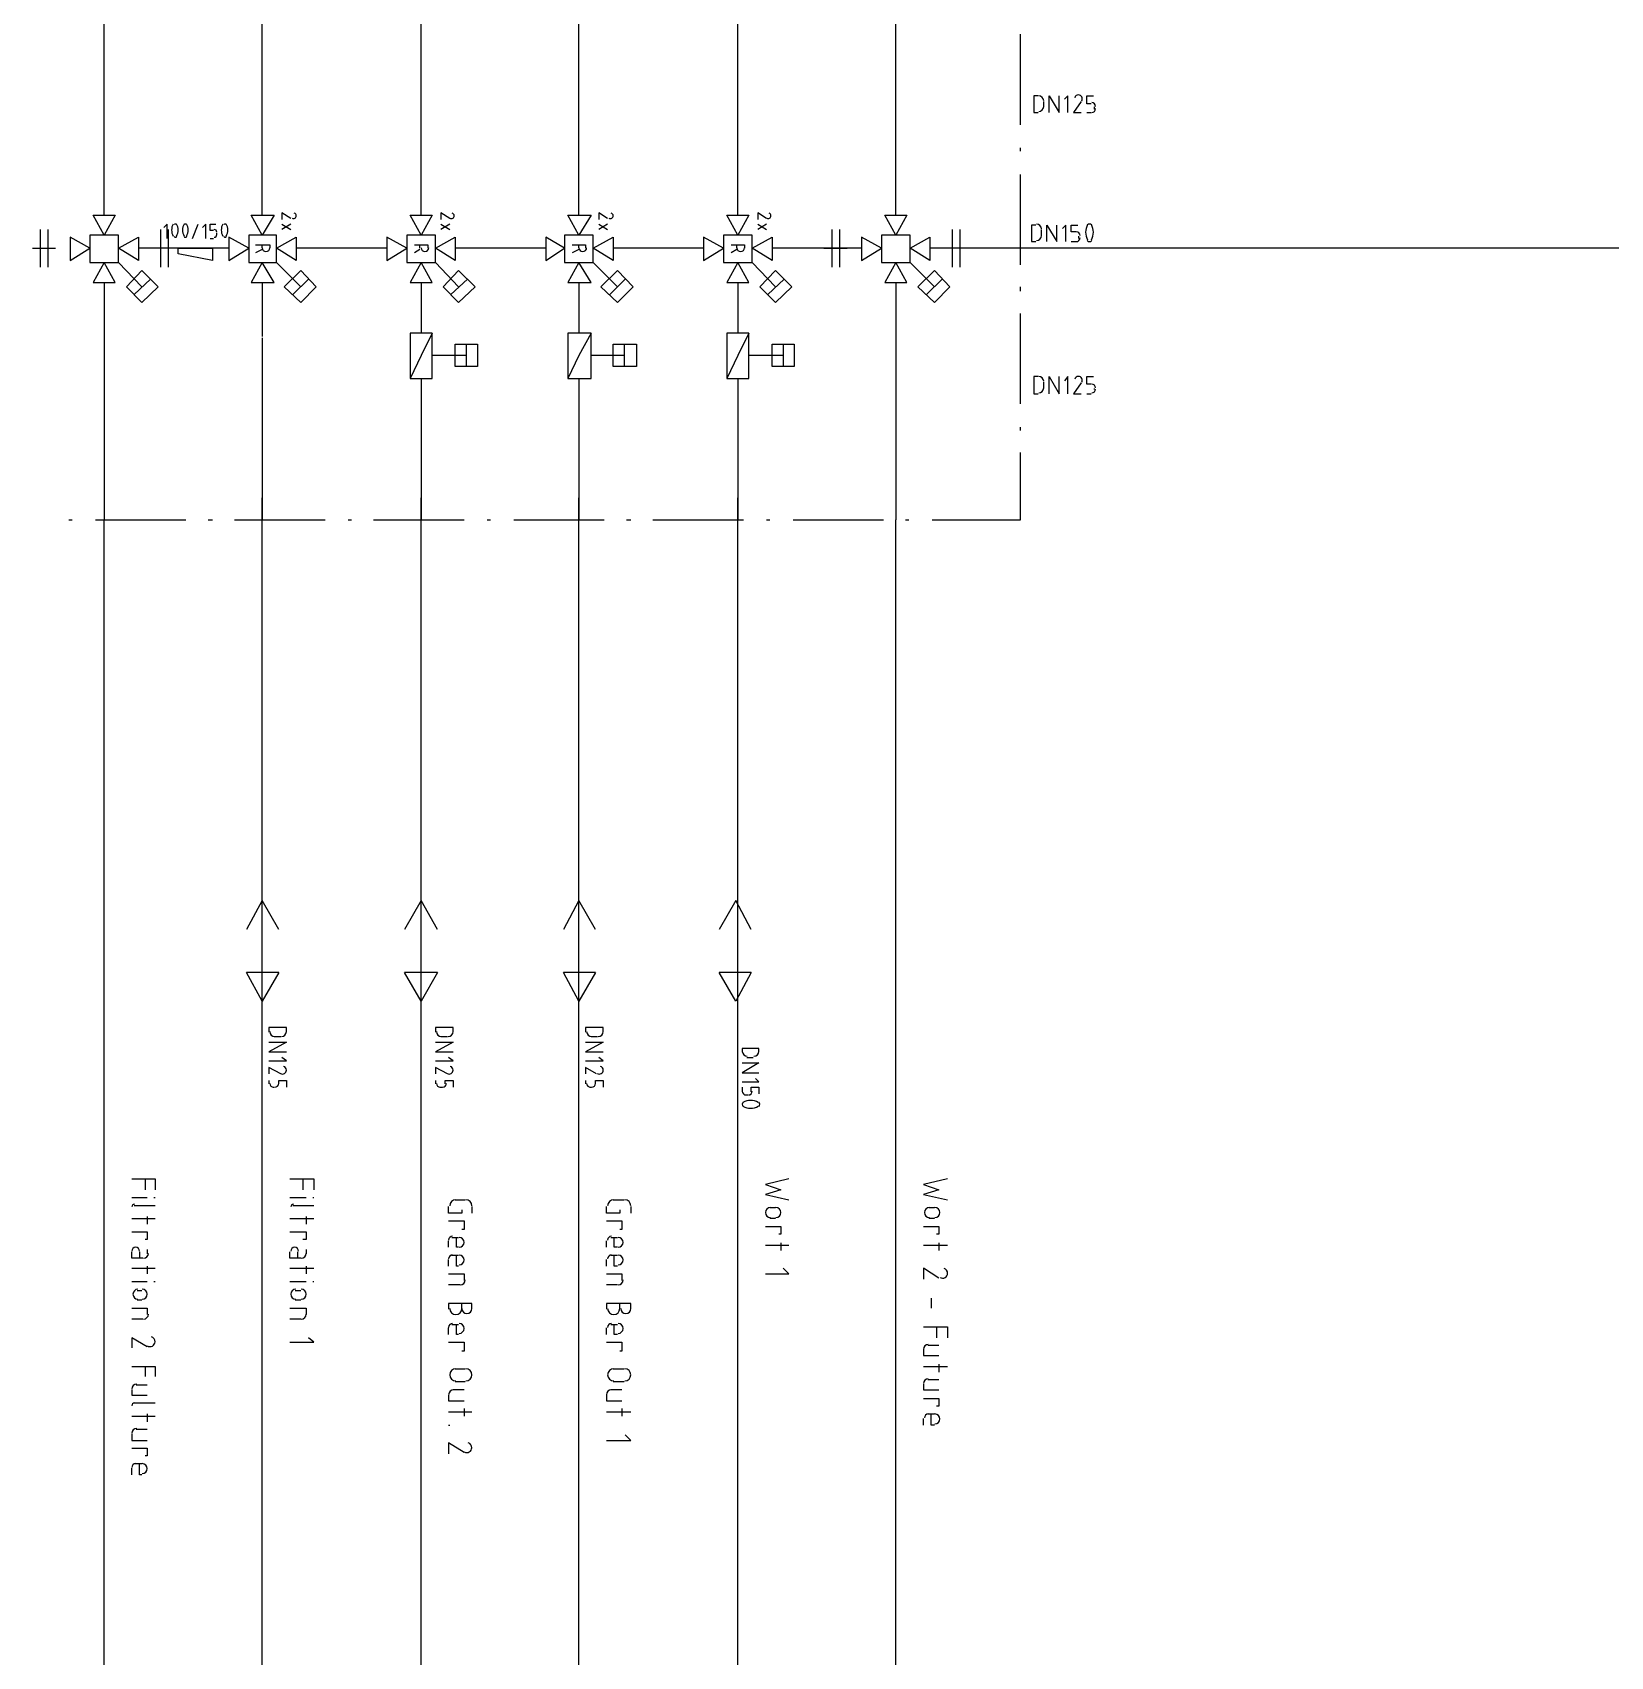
# Model space of a CAD drawing. Header units: millimetres. Extents: x 0 to 33.1, y 1.5 to 45.3.
# Drawn here: x 20.806 to 23.189, y 25.752 to 28.204 of the extents above; entities that cross this region are included whole.
import ezdxf

# ---------------------------------------------------------------- set-up
doc = ezdxf.new("R2010")
doc.units = ezdxf.units.MM
doc.header["$MEASUREMENT"] = 0
doc.layers.get('0').update_dxf_attribs({"linetype": 'CONTINUOUS'})

msp = doc.modelspace()

# ---------------------------------------------------------------- linework, layer by layer
at = {"color": 4, "linetype": 'Continuous'}
for p, q in [((20.9144, 27.9278), (20.9144, 28.2361)), ((22.1094, 27.9278), (22.1094, 28.2361)), ((20.9144, 27.8978), (20.8978, 27.9278)), ((20.8978, 27.9278), (20.9311, 27.9278)), ((20.9311, 27.9278), (20.9144, 27.8978)), ((22.1094, 27.8978), (22.0928, 27.9278)), ((22.0928, 27.9278), (22.1261, 27.9278)), ((22.1261, 27.9278), (22.1094, 27.8978)), ((20.8928, 27.8778), (20.8628, 27.8944)), ((20.8628, 27.8944), (20.8628, 27.8594)), ((20.8928, 27.8978), (20.8928, 27.8561)), ((20.9361, 27.8978), (20.8928, 27.8978)), ((20.9361, 27.8561), (20.9361, 27.8978)), ((20.9361, 27.8778), (20.9661, 27.8944)), ((20.9661, 27.8944), (20.9661, 27.8594)), ((22.0878, 27.8778), (22.0578, 27.8944)), ((22.0578, 27.8944), (22.0578, 27.8594)), ((22.0878, 27.8978), (22.0878, 27.8561)), ((22.1311, 27.8978), (22.0878, 27.8978)), ((22.1311, 27.8561), (22.1311, 27.8978)), ((22.1311, 27.8778), (22.1611, 27.8944)), ((22.1611, 27.8944), (22.1611, 27.8594)), ((20.8628, 27.8594), (20.8928, 27.8778)), ((20.8928, 27.8561), (20.9361, 27.8561)), ((20.9144, 27.8561), (20.8978, 27.8261)), ((20.9311, 27.8261), (20.9144, 27.8561)), ((20.9661, 27.8594), (20.9361, 27.8778)), ((20.9711, 27.8194), (20.9361, 27.8561)), ((22.0578, 27.8594), (22.0878, 27.8778)), ((22.0878, 27.8561), (22.1311, 27.8561)), ((22.1094, 27.8561), (22.0928, 27.8261)), ((22.1261, 27.8261), (22.1094, 27.8561)), ((22.1611, 27.8594), (22.1311, 27.8778)), ((22.1678, 27.8194), (22.1311, 27.8561)), ((20.9478, 27.8194), (20.9711, 27.8444)), ((20.9844, 27.8311), (20.9594, 27.8078)), ((20.9711, 27.8444), (20.9961, 27.8194)), ((22.1428, 27.8194), (22.1678, 27.8444)), ((22.1794, 27.8311), (22.1561, 27.8078)), ((22.1678, 27.8444), (22.1911, 27.8194)), ((20.8978, 27.8261), (20.9311, 27.8261)), ((20.9144, 27.8261), (20.9144, 27.4678)), ((20.9711, 27.7961), (20.9478, 27.8194)), ((20.9961, 27.8194), (20.9711, 27.7961)), ((22.0928, 27.8261), (22.1261, 27.8261)), ((22.1094, 27.8261), (22.1094, 27.4678)), ((22.1678, 27.7961), (22.1428, 27.8194)), ((22.1911, 27.8194), (22.1678, 27.7961)), ((20.9144, 26.8594), (20.9144, 27.4678)), ((22.1094, 26.8594), (22.1094, 27.4678)), ((20.9144, 24.8361), (20.9144, 26.8594)), ((22.1094, 24.5994), (22.1094, 26.8594))]:
    msp.add_line(p, q, dxfattribs=at)
at = {"color": 7, "linetype": 'Continuous'}
for p, q in [((21.1528, 27.9278), (21.1528, 28.2361)), ((21.1028, 27.8778), (20.9661, 27.8778)), ((21.3411, 27.8778), (21.2044, 27.8778)), ((21.5811, 27.8778), (21.4444, 27.8778)), ((21.8194, 27.8778), (21.6828, 27.8778)), ((22.0578, 27.8778), (21.9228, 27.8778)), ((22.2978, 27.8778), (22.1611, 27.8778)), ((23.3728, 27.8778), (22.2978, 27.8778)), ((21.1528, 27.8261), (21.1528, 27.7444)), ((21.3928, 27.8261), (21.3928, 27.7494)), ((21.1528, 27.7428), (21.1528, 27.4678))]:
    msp.add_line(p, q, dxfattribs=at)
at = {"color": 104, "linetype": 'Continuous'}
for p, q in [((21.3928, 27.9278), (21.3928, 28.2361)), ((21.3928, 27.6811), (21.3928, 27.4678)), ((21.3928, 26.8594), (21.3928, 27.5011)), ((21.3928, 24.8361), (21.3928, 26.8594))]:
    msp.add_line(p, q, dxfattribs=at)
at = {"color": 3, "linetype": 'Continuous'}
for p, q in [((21.6311, 27.9278), (21.6311, 28.2361)), ((21.6311, 27.8261), (21.6311, 27.7494)), ((21.6311, 27.6811), (21.6311, 27.4678)), ((21.6311, 26.8594), (21.6311, 27.5011)), ((21.6311, 25.0461), (21.6311, 26.8594))]:
    msp.add_line(p, q, dxfattribs=at)
at = {"color": 52, "linetype": 'Continuous'}
for p, q in [((21.8711, 27.9278), (21.8711, 28.2361)), ((21.8711, 27.8261), (21.8711, 27.7494)), ((21.8711, 27.6811), (21.8711, 27.4678)), ((21.8711, 26.8594), (21.8711, 27.5011)), ((21.8711, 24.5994), (21.8711, 26.8594))]:
    msp.add_line(p, q, dxfattribs=at)
at = {"color": 0, "linetype": 'Continuous'}
for p, q in [((22.2978, 28.0644), (22.2978, 28.2011)), ((22.3244, 28.1078), (22.3178, 28.1078)), ((22.3178, 28.1078), (22.3178, 28.0828)), ((22.3411, 28.0828), (22.3411, 28.1078)), ((22.3411, 28.1078), (22.3561, 28.0828)), ((22.3561, 28.0828), (22.3561, 28.1078)), ((22.3694, 28.1078), (22.3644, 28.1028)), ((22.3694, 28.0828), (22.3694, 28.1078)), ((22.3978, 28.0961), (22.3978, 28.1078)), ((22.3978, 28.1078), (22.4078, 28.1078)), ((22.3178, 28.0828), (22.3244, 28.0828)), ((22.3328, 28.0911), (22.3328, 28.0994)), ((22.3894, 28.0994), (22.3778, 28.0828)), ((22.3778, 28.0828), (22.3894, 28.0828)), ((22.4044, 28.0961), (22.3978, 28.0961)), ((22.3978, 28.0828), (22.4044, 28.0828)), ((22.4094, 28.0878), (22.4094, 28.0911)), ((22.2978, 28.0244), (22.2978, 28.0294)), ((22.2978, 27.8528), (22.2978, 27.9894)), ((21.1961, 27.9228), (21.1828, 27.9311)), ((21.1828, 27.9311), (21.1828, 27.9211)), ((21.4361, 27.9228), (21.4228, 27.9311)), ((21.4228, 27.9311), (21.4228, 27.9211)), ((21.6744, 27.9228), (21.6611, 27.9311)), ((21.6611, 27.9311), (21.6611, 27.9211)), ((21.9144, 27.9228), (21.9011, 27.9311)), ((21.9011, 27.9311), (21.9011, 27.9211)), ((20.8178, 27.9061), (20.8178, 27.8778)), ((20.8294, 27.9061), (20.8294, 27.8778)), ((20.9994, 27.9061), (20.9994, 27.8778)), ((21.0094, 27.9144), (21.0044, 27.9094)), ((21.0094, 27.8928), (21.0094, 27.9144)), ((21.0111, 27.9061), (21.0111, 27.8778)), ((21.0478, 27.8928), (21.0561, 27.9144)), ((21.0678, 27.9144), (21.0628, 27.9094)), ((21.0678, 27.8928), (21.0678, 27.9144)), ((21.0744, 27.9044), (21.0744, 27.9144)), ((21.0744, 27.9144), (21.0828, 27.9144)), ((21.0794, 27.9044), (21.0744, 27.9044)), ((21.1528, 27.8978), (21.1361, 27.9278)), ((21.1361, 27.9278), (21.1711, 27.9278)), ((21.1711, 27.9278), (21.1528, 27.8978)), ((21.1828, 27.9144), (21.1961, 27.9061)), ((21.1961, 27.9144), (21.1828, 27.9061)), ((21.3928, 27.8978), (21.3761, 27.9278)), ((21.3761, 27.9278), (21.4094, 27.9278)), ((21.4094, 27.9278), (21.3928, 27.8978)), ((21.4228, 27.9144), (21.4361, 27.9061)), ((21.4361, 27.9144), (21.4228, 27.9061)), ((21.6311, 27.8978), (21.6144, 27.9278)), ((21.6144, 27.9278), (21.6494, 27.9278)), ((21.6494, 27.9278), (21.6311, 27.8978)), ((21.6611, 27.9144), (21.6744, 27.9061)), ((21.6744, 27.9144), (21.6611, 27.9061)), ((21.8711, 27.8978), (21.8544, 27.9278)), ((21.8544, 27.9278), (21.8878, 27.9278)), ((21.8878, 27.9278), (21.8711, 27.8978)), ((21.9011, 27.9144), (21.9144, 27.9061)), ((21.9144, 27.9144), (21.9011, 27.9061)), ((22.0128, 27.9061), (22.0128, 27.8778)), ((22.0244, 27.9061), (22.0244, 27.8778)), ((22.1944, 27.9061), (22.1944, 27.8778)), ((22.2061, 27.9061), (22.2061, 27.8778)), ((22.3211, 27.9128), (22.3144, 27.9128)), ((22.3144, 27.9128), (22.3144, 27.8878)), ((22.3294, 27.8961), (22.3294, 27.9061)), ((22.3378, 27.8878), (22.3378, 27.9128)), ((22.3378, 27.9128), (22.3528, 27.8878)), ((22.3528, 27.8878), (22.3528, 27.9128)), ((22.3661, 27.9128), (22.3611, 27.9078)), ((22.3661, 27.8878), (22.3661, 27.9128)), ((22.3744, 27.9028), (22.3744, 27.9128)), ((22.3744, 27.9128), (22.3844, 27.9128)), ((21.0744, 27.8928), (21.0794, 27.8928)), ((21.0844, 27.8978), (21.0844, 27.9011)), ((21.1328, 27.8778), (21.1028, 27.8944)), ((21.1028, 27.8944), (21.1028, 27.8594)), ((21.1328, 27.8978), (21.1328, 27.8561)), ((21.1744, 27.8978), (21.1328, 27.8978)), ((21.1428, 27.8828), (21.1644, 27.8828)), ((21.1528, 27.8778), (21.1528, 27.8828)), ((21.1644, 27.8828), (21.1644, 27.8778)), ((21.1744, 27.8561), (21.1744, 27.8978)), ((21.1744, 27.8778), (21.2044, 27.8944)), ((21.2044, 27.8944), (21.2044, 27.8594)), ((21.3711, 27.8778), (21.3411, 27.8944)), ((21.3411, 27.8944), (21.3411, 27.8594)), ((21.3711, 27.8978), (21.3711, 27.8561)), ((21.4144, 27.8978), (21.3711, 27.8978)), ((21.3828, 27.8828), (21.4028, 27.8828)), ((21.3911, 27.8778), (21.3911, 27.8828)), ((21.4028, 27.8828), (21.4028, 27.8778)), ((21.4144, 27.8561), (21.4144, 27.8978)), ((21.4144, 27.8778), (21.4444, 27.8944)), ((21.4444, 27.8944), (21.4444, 27.8594)), ((21.6094, 27.8778), (21.5811, 27.8944)), ((21.5811, 27.8944), (21.5811, 27.8594)), ((21.6094, 27.8978), (21.6094, 27.8561)), ((21.6528, 27.8978), (21.6094, 27.8978)), ((21.6211, 27.8828), (21.6411, 27.8828)), ((21.6311, 27.8778), (21.6311, 27.8828)), ((21.6411, 27.8828), (21.6411, 27.8778)), ((21.6528, 27.8561), (21.6528, 27.8978)), ((21.6528, 27.8778), (21.6828, 27.8944)), ((21.6828, 27.8944), (21.6828, 27.8594)), ((21.8494, 27.8778), (21.8194, 27.8944)), ((21.8194, 27.8944), (21.8194, 27.8594)), ((21.8494, 27.8978), (21.8494, 27.8561)), ((21.8928, 27.8978), (21.8494, 27.8978)), ((21.8611, 27.8828), (21.8811, 27.8828)), ((21.8694, 27.8778), (21.8694, 27.8828)), ((21.8811, 27.8828), (21.8811, 27.8778)), ((21.8928, 27.8561), (21.8928, 27.8978)), ((21.8928, 27.8778), (21.9228, 27.8944)), ((21.9228, 27.8944), (21.9228, 27.8594)), ((22.3144, 27.8878), (22.3211, 27.8878)), ((22.3811, 27.9028), (22.3744, 27.9028)), ((22.3744, 27.8878), (22.3811, 27.8878)), ((22.3861, 27.8928), (22.3861, 27.8961)), ((20.8061, 27.8778), (20.8411, 27.8778)), ((20.8178, 27.8778), (20.8178, 27.8494)), ((20.8294, 27.8778), (20.8294, 27.8494)), ((21.0228, 27.8778), (20.9878, 27.8778)), ((20.9994, 27.8778), (20.9994, 27.8494)), ((21.0111, 27.8778), (21.0111, 27.8494)), ((21.0261, 27.8694), (21.0261, 27.8778)), ((21.0261, 27.8778), (21.0778, 27.8778)), ((21.0778, 27.8594), (21.0261, 27.8694)), ((21.0778, 27.8778), (21.0778, 27.8594)), ((21.1028, 27.8594), (21.1328, 27.8778)), ((21.1328, 27.8561), (21.1744, 27.8561)), ((21.1528, 27.8561), (21.1361, 27.8261)), ((21.1528, 27.8761), (21.1428, 27.8711)), ((21.1711, 27.8261), (21.1528, 27.8561)), ((21.2044, 27.8594), (21.1744, 27.8778)), ((21.2111, 27.8194), (21.1744, 27.8561)), ((21.3411, 27.8594), (21.3711, 27.8778)), ((21.3711, 27.8561), (21.4144, 27.8561)), ((21.3928, 27.8561), (21.3761, 27.8261)), ((21.3911, 27.8761), (21.3828, 27.8711)), ((21.4094, 27.8261), (21.3928, 27.8561)), ((21.4444, 27.8594), (21.4144, 27.8778)), ((21.4494, 27.8194), (21.4144, 27.8561)), ((21.5811, 27.8594), (21.6094, 27.8778)), ((21.6094, 27.8561), (21.6528, 27.8561)), ((21.6311, 27.8561), (21.6144, 27.8261)), ((21.6311, 27.8761), (21.6211, 27.8711)), ((21.6494, 27.8261), (21.6311, 27.8561)), ((21.6828, 27.8594), (21.6528, 27.8778)), ((21.6894, 27.8194), (21.6528, 27.8561)), ((21.8194, 27.8594), (21.8494, 27.8778)), ((21.8494, 27.8561), (21.8928, 27.8561)), ((21.8711, 27.8561), (21.8544, 27.8261)), ((21.8694, 27.8761), (21.8611, 27.8711)), ((21.8878, 27.8261), (21.8711, 27.8561)), ((21.9228, 27.8594), (21.8928, 27.8778)), ((21.9278, 27.8194), (21.8928, 27.8561)), ((22.0011, 27.8778), (22.0361, 27.8778)), ((22.0128, 27.8778), (22.0128, 27.8494)), ((22.0244, 27.8778), (22.0244, 27.8494)), ((22.2178, 27.8778), (22.1844, 27.8778)), ((22.1944, 27.8778), (22.1944, 27.8494)), ((22.2061, 27.8778), (22.2061, 27.8494)), ((21.1861, 27.8194), (21.2111, 27.8444)), ((21.2228, 27.8311), (21.1994, 27.8078)), ((21.2111, 27.8444), (21.2344, 27.8194)), ((21.4261, 27.8194), (21.4494, 27.8444)), ((21.4628, 27.8311), (21.4378, 27.8078)), ((21.4494, 27.8444), (21.4744, 27.8194)), ((21.6644, 27.8194), (21.6894, 27.8444)), ((21.7011, 27.8311), (21.6778, 27.8078)), ((21.6894, 27.8444), (21.7128, 27.8194)), ((21.9044, 27.8194), (21.9278, 27.8444)), ((21.9411, 27.8311), (21.9161, 27.8078)), ((21.9278, 27.8444), (21.9528, 27.8194)), ((21.1361, 27.8261), (21.1711, 27.8261)), ((21.2111, 27.7961), (21.1861, 27.8194)), ((21.2344, 27.8194), (21.2111, 27.7961)), ((21.3761, 27.8261), (21.4094, 27.8261)), ((21.4494, 27.7961), (21.4261, 27.8194)), ((21.4744, 27.8194), (21.4494, 27.7961)), ((21.6144, 27.8261), (21.6494, 27.8261)), ((21.6894, 27.7961), (21.6644, 27.8194)), ((21.7128, 27.8194), (21.6894, 27.7961)), ((21.8544, 27.8261), (21.8878, 27.8261)), ((21.9278, 27.7961), (21.9044, 27.8194)), ((21.9528, 27.8194), (21.9278, 27.7961)), ((22.2978, 27.8128), (22.2978, 27.8194)), ((22.2978, 27.6428), (22.2978, 27.7794)), ((21.3761, 27.7494), (21.3761, 27.6811)), ((21.4094, 27.7494), (21.3761, 27.7494)), ((21.4094, 27.7494), (21.3928, 27.7161)), ((21.4094, 27.6811), (21.4094, 27.7494)), ((21.4444, 27.6994), (21.4444, 27.7328)), ((21.4444, 27.7328), (21.4778, 27.7328)), ((21.4611, 27.7328), (21.4611, 27.6994)), ((21.4778, 27.7328), (21.4778, 27.6994)), ((21.6144, 27.7494), (21.6144, 27.6811)), ((21.6494, 27.7494), (21.6144, 27.7494)), ((21.6494, 27.7494), (21.6311, 27.7161)), ((21.6494, 27.6811), (21.6494, 27.7494)), ((21.6828, 27.6994), (21.6828, 27.7328)), ((21.6828, 27.7328), (21.7178, 27.7328)), ((21.6994, 27.7328), (21.6994, 27.6994)), ((21.7178, 27.7328), (21.7178, 27.6994)), ((21.8544, 27.7494), (21.8544, 27.6811)), ((21.8878, 27.7494), (21.8544, 27.7494)), ((21.8878, 27.7494), (21.8711, 27.7161)), ((21.8878, 27.6811), (21.8878, 27.7494)), ((21.9228, 27.6994), (21.9228, 27.7328)), ((21.9228, 27.7328), (21.9561, 27.7328)), ((21.9394, 27.7328), (21.9394, 27.6994)), ((21.9561, 27.7328), (21.9561, 27.6994)), ((21.3928, 27.7161), (21.3761, 27.6811)), ((21.4611, 27.7161), (21.4094, 27.7161)), ((21.6311, 27.7161), (21.6144, 27.6811)), ((21.6994, 27.7161), (21.6494, 27.7161)), ((21.8711, 27.7161), (21.8544, 27.6811)), ((21.9394, 27.7161), (21.8878, 27.7161)), ((21.4778, 27.6994), (21.4444, 27.6994)), ((21.7178, 27.6994), (21.6828, 27.6994)), ((21.9561, 27.6994), (21.9228, 27.6994)), ((22.3244, 27.6844), (22.3178, 27.6844)), ((22.3178, 27.6844), (22.3178, 27.6578)), ((22.3411, 27.6578), (22.3411, 27.6844)), ((22.3411, 27.6844), (22.3561, 27.6578)), ((22.3561, 27.6578), (22.3561, 27.6844)), ((22.3694, 27.6844), (22.3644, 27.6778)), ((22.3694, 27.6578), (22.3694, 27.6844)), ((22.3978, 27.6728), (22.3978, 27.6844)), ((22.3978, 27.6844), (22.4078, 27.6844)), ((21.3761, 27.6811), (21.4094, 27.6811)), ((21.6144, 27.6811), (21.6494, 27.6811)), ((21.8544, 27.6811), (21.8878, 27.6811)), ((22.3328, 27.6661), (22.3328, 27.6761)), ((22.3894, 27.6744), (22.3778, 27.6578)), ((22.4044, 27.6728), (22.3978, 27.6728)), ((22.4094, 27.6644), (22.4094, 27.6661)), ((22.3178, 27.6578), (22.3244, 27.6578)), ((22.3778, 27.6578), (22.3894, 27.6578)), ((22.3978, 27.6578), (22.4044, 27.6578)), ((22.2978, 27.6028), (22.2978, 27.6078)), ((22.2978, 27.4678), (22.2978, 27.5694)), ((20.8611, 27.4678), (20.8661, 27.4678)), ((20.9011, 27.4678), (21.0378, 27.4678)), ((21.0711, 27.4678), (21.0778, 27.4678)), ((21.1111, 27.4678), (21.2478, 27.4678)), ((21.2828, 27.4678), (21.2878, 27.4678)), ((21.3211, 27.4678), (21.4578, 27.4678)), ((21.4928, 27.4678), (21.4978, 27.4678)), ((21.5328, 27.4678), (21.6694, 27.4678)), ((21.7028, 27.4678), (21.7094, 27.4678)), ((21.7428, 27.4678), (21.8794, 27.4678)), ((21.9144, 27.4678), (21.9194, 27.4678)), ((21.9544, 27.4678), (22.0911, 27.4678)), ((22.1244, 27.4678), (22.1294, 27.4678)), ((22.1644, 27.4678), (22.2978, 27.4678)), ((21.1528, 26.8928), (21.1294, 26.8494)), ((21.1778, 26.8494), (21.1528, 26.8928)), ((21.3928, 26.8928), (21.3678, 26.8494)), ((21.4178, 26.8494), (21.3928, 26.8928)), ((21.6311, 26.8928), (21.6078, 26.8494)), ((21.6561, 26.8494), (21.6311, 26.8928)), ((21.8678, 26.8928), (21.8428, 26.8494)), ((21.8911, 26.8494), (21.8678, 26.8928)), ((21.1528, 26.7411), (21.1294, 26.7844)), ((21.1778, 26.7844), (21.1294, 26.7844)), ((21.1778, 26.7844), (21.1528, 26.7411)), ((21.3928, 26.7411), (21.3678, 26.7844)), ((21.4178, 26.7844), (21.3678, 26.7844)), ((21.4178, 26.7844), (21.3928, 26.7411)), ((21.6311, 26.7411), (21.6078, 26.7844)), ((21.6561, 26.7844), (21.6078, 26.7844)), ((21.6561, 26.7844), (21.6311, 26.7411)), ((21.8678, 26.7411), (21.8428, 26.7844)), ((21.8911, 26.7844), (21.8428, 26.7844)), ((21.8911, 26.7844), (21.8678, 26.7411)), ((21.1628, 26.7011), (21.1628, 26.6944)), ((21.1894, 26.7011), (21.1628, 26.7011)), ((21.1628, 26.6794), (21.1894, 26.6794)), ((21.1894, 26.6794), (21.1628, 26.6644)), ((21.1711, 26.6878), (21.1811, 26.6878)), ((21.1894, 26.6944), (21.1894, 26.7011)), ((21.4144, 26.7011), (21.4144, 26.6944)), ((21.4411, 26.7011), (21.4144, 26.7011)), ((21.4144, 26.6794), (21.4411, 26.6794)), ((21.4411, 26.6794), (21.4144, 26.6644)), ((21.4228, 26.6878), (21.4328, 26.6878)), ((21.4411, 26.6944), (21.4411, 26.7011)), ((21.6411, 26.7011), (21.6411, 26.6944)), ((21.6678, 26.7011), (21.6411, 26.7011)), ((21.6411, 26.6794), (21.6678, 26.6794)), ((21.6678, 26.6794), (21.6411, 26.6644)), ((21.6494, 26.6878), (21.6594, 26.6878)), ((21.6678, 26.6944), (21.6678, 26.7011)), ((21.1628, 26.6644), (21.1894, 26.6644)), ((21.1894, 26.6511), (21.1828, 26.6561)), ((21.4144, 26.6644), (21.4411, 26.6644)), ((21.4411, 26.6511), (21.4344, 26.6561)), ((21.6411, 26.6644), (21.6678, 26.6644)), ((21.6678, 26.6511), (21.6611, 26.6561)), ((21.8778, 26.6694), (21.8778, 26.6644)), ((21.9028, 26.6694), (21.8778, 26.6694)), ((21.8844, 26.6561), (21.8944, 26.6561)), ((21.9028, 26.6644), (21.9028, 26.6694)), ((21.1628, 26.6511), (21.1894, 26.6511)), ((21.1811, 26.6311), (21.1628, 26.6411)), ((21.1628, 26.6411), (21.1628, 26.6311)), ((21.4144, 26.6511), (21.4411, 26.6511)), ((21.4328, 26.6311), (21.4144, 26.6411)), ((21.4144, 26.6411), (21.4144, 26.6311)), ((21.6411, 26.6511), (21.6678, 26.6511)), ((21.6578, 26.6311), (21.6411, 26.6411)), ((21.6411, 26.6411), (21.6411, 26.6311)), ((21.8778, 26.6478), (21.9028, 26.6478)), ((21.9028, 26.6478), (21.8778, 26.6328)), ((21.8778, 26.6328), (21.9028, 26.6328)), ((21.1628, 26.6211), (21.1628, 26.6161)), ((21.1694, 26.6111), (21.1711, 26.6111)), ((21.1778, 26.6161), (21.1778, 26.6211)), ((21.1778, 26.6211), (21.1894, 26.6211)), ((21.1894, 26.6211), (21.1894, 26.6111)), ((21.4144, 26.6211), (21.4144, 26.6161)), ((21.4211, 26.6111), (21.4244, 26.6111)), ((21.4294, 26.6161), (21.4294, 26.6211)), ((21.4294, 26.6211), (21.4411, 26.6211)), ((21.4411, 26.6211), (21.4411, 26.6111)), ((21.6411, 26.6211), (21.6411, 26.6161)), ((21.6478, 26.6111), (21.6494, 26.6111)), ((21.6561, 26.6161), (21.6561, 26.6211)), ((21.6561, 26.6211), (21.6678, 26.6211)), ((21.6678, 26.6211), (21.6678, 26.6111)), ((21.8778, 26.6194), (21.9028, 26.6194)), ((21.8778, 26.6111), (21.8778, 26.6044)), ((21.8911, 26.6044), (21.8911, 26.6111)), ((21.8911, 26.6111), (21.9028, 26.6111)), ((21.9028, 26.6194), (21.8978, 26.6244)), ((21.9028, 26.6111), (21.9028, 26.6011)), ((21.8828, 26.5994), (21.8861, 26.5994)), ((20.9561, 26.4728), (20.9911, 26.4728)), ((20.9761, 26.4728), (20.9761, 26.4561)), ((20.9911, 26.4728), (20.9911, 26.4561)), ((21.1944, 26.4728), (21.2311, 26.4728)), ((21.2144, 26.4728), (21.2144, 26.4561)), ((21.2311, 26.4728), (21.2311, 26.4561)), ((21.9478, 26.4728), (21.9128, 26.4644)), ((21.9128, 26.4644), (21.9361, 26.4561)), ((22.1878, 26.4728), (22.1511, 26.4644)), ((22.1511, 26.4644), (22.1744, 26.4561)), ((20.9561, 26.4444), (20.9794, 26.4444)), ((20.9594, 26.4328), (20.9911, 26.4328)), ((20.9894, 26.4444), (20.9911, 26.4444)), ((21.1944, 26.4444), (21.2194, 26.4444)), ((21.1994, 26.4328), (21.2311, 26.4328)), ((21.2294, 26.4444), (21.2311, 26.4444)), ((21.4444, 26.4411), (21.4594, 26.4411)), ((21.6828, 26.4411), (21.6994, 26.4411)), ((21.9361, 26.4561), (21.9128, 26.4494)), ((21.9128, 26.4494), (21.9478, 26.4411)), ((22.1744, 26.4561), (22.1511, 26.4494)), ((22.1511, 26.4494), (22.1878, 26.4411)), ((20.9561, 26.4128), (20.9911, 26.4128)), ((20.9794, 26.4161), (20.9794, 26.4044)), ((21.1944, 26.4128), (21.2311, 26.4128)), ((21.2194, 26.4161), (21.2194, 26.4044)), ((21.4344, 26.4211), (21.4344, 26.4311)), ((21.4544, 26.4211), (21.4344, 26.4211)), ((21.4344, 26.4094), (21.4578, 26.4094)), ((21.4544, 26.4261), (21.4544, 26.4211)), ((21.4578, 26.4094), (21.4578, 26.3961)), ((21.4694, 26.4311), (21.4694, 26.4211)), ((21.6728, 26.4211), (21.6728, 26.4311)), ((21.6928, 26.4211), (21.6728, 26.4211)), ((21.6728, 26.4094), (21.6961, 26.4094)), ((21.6928, 26.4261), (21.6928, 26.4211)), ((21.6961, 26.4094), (21.6961, 26.3961)), ((21.7094, 26.4311), (21.7094, 26.4211)), ((21.9194, 26.4294), (21.9278, 26.4294)), ((21.9278, 26.4128), (21.9194, 26.4128)), ((22.1594, 26.4294), (22.1678, 26.4294)), ((22.1678, 26.4128), (22.1594, 26.4128)), ((20.9561, 26.3928), (20.9794, 26.3928)), ((20.9794, 26.3928), (20.9794, 26.3811)), ((21.1944, 26.3928), (21.2194, 26.3928)), ((21.2194, 26.3928), (21.2194, 26.3811)), ((21.4394, 26.3844), (21.4494, 26.3844)), ((21.4461, 26.3694), (21.4461, 26.3844)), ((21.4578, 26.3961), (21.4544, 26.3961)), ((21.6794, 26.3844), (21.6894, 26.3844)), ((21.6844, 26.3694), (21.6844, 26.3844)), ((21.6961, 26.3961), (21.6928, 26.3961)), ((21.9128, 26.4011), (21.9361, 26.4011)), ((21.9361, 26.3894), (21.9328, 26.3894)), ((21.9361, 26.4011), (21.9361, 26.3894)), ((22.1511, 26.4011), (22.1744, 26.4011)), ((22.1744, 26.3894), (22.1711, 26.3894)), ((22.1744, 26.4011), (22.1744, 26.3894)), ((20.9561, 26.3528), (20.9561, 26.3628)), ((20.9678, 26.3628), (20.9678, 26.3528)), ((20.9794, 26.3811), (20.9761, 26.3811)), ((20.9794, 26.3661), (20.9794, 26.3594)), ((21.1944, 26.3528), (21.1944, 26.3628)), ((21.2061, 26.3628), (21.2061, 26.3528)), ((21.2194, 26.3811), (21.2144, 26.3811)), ((21.2194, 26.3661), (21.2194, 26.3594)), ((21.4344, 26.3694), (21.4344, 26.3794)), ((21.4494, 26.3694), (21.4461, 26.3694)), ((21.6728, 26.3694), (21.6728, 26.3794)), ((21.6894, 26.3694), (21.6844, 26.3694)), ((21.9128, 26.3728), (21.9478, 26.3728)), ((21.9361, 26.3761), (21.9361, 26.3644)), ((22.1511, 26.3728), (22.1878, 26.3728)), ((22.1744, 26.3761), (22.1744, 26.3644)), ((20.9728, 26.3528), (20.9561, 26.3528)), ((20.9561, 26.3378), (20.9911, 26.3378)), ((20.9794, 26.3411), (20.9794, 26.3294)), ((21.2111, 26.3528), (21.1944, 26.3528)), ((21.1944, 26.3378), (21.2311, 26.3378)), ((21.2194, 26.3411), (21.2194, 26.3294)), ((21.4344, 26.3411), (21.4344, 26.3511)), ((21.4394, 26.3578), (21.4494, 26.3578)), ((21.4461, 26.3411), (21.4461, 26.3578)), ((21.4494, 26.3411), (21.4461, 26.3411)), ((21.6728, 26.3411), (21.6728, 26.3511)), ((21.6794, 26.3578), (21.6894, 26.3578)), ((21.6844, 26.3411), (21.6844, 26.3578)), ((21.6894, 26.3411), (21.6844, 26.3411)), ((21.9478, 26.3294), (21.9394, 26.3378)), ((22.1744, 26.3228), (22.1511, 26.3378)), ((22.1511, 26.3378), (22.1511, 26.3211)), ((20.9561, 26.3178), (20.9794, 26.3178)), ((20.9894, 26.3178), (20.9911, 26.3178)), ((21.1944, 26.3178), (21.2194, 26.3178)), ((21.2294, 26.3178), (21.2311, 26.3178)), ((21.4344, 26.3294), (21.4578, 26.3294)), ((21.4511, 26.3128), (21.4344, 26.3128)), ((21.4578, 26.3294), (21.4578, 26.3194)), ((21.6728, 26.3294), (21.6961, 26.3294)), ((21.6894, 26.3128), (21.6728, 26.3128)), ((21.6961, 26.3294), (21.6961, 26.3194)), ((21.9128, 26.3294), (21.9478, 26.3294)), ((20.9644, 26.3044), (20.9711, 26.3044)), ((20.9711, 26.2894), (20.9644, 26.2894)), ((21.2028, 26.3044), (21.2111, 26.3044)), ((21.2111, 26.2894), (21.2028, 26.2894)), ((22.1628, 26.2928), (22.1628, 26.2778)), ((20.9561, 26.2778), (20.9794, 26.2778)), ((20.9728, 26.2611), (20.9561, 26.2611)), ((20.9794, 26.2778), (20.9794, 26.2678)), ((21.1944, 26.2778), (21.2194, 26.2778)), ((21.2111, 26.2611), (21.1944, 26.2611)), ((21.2194, 26.2778), (21.2194, 26.2678)), ((21.4344, 26.2844), (21.4344, 26.2761)), ((21.4694, 26.2844), (21.4344, 26.2844)), ((21.4544, 26.2761), (21.4544, 26.2844)), ((21.4694, 26.2761), (21.4694, 26.2844)), ((21.6728, 26.2844), (21.6728, 26.2761)), ((21.7094, 26.2844), (21.6728, 26.2844)), ((21.6928, 26.2761), (21.6928, 26.2844)), ((21.7094, 26.2761), (21.7094, 26.2844)), ((21.4344, 26.2378), (21.4344, 26.2478)), ((21.4394, 26.2528), (21.4494, 26.2528)), ((21.4461, 26.2378), (21.4461, 26.2528)), ((21.4494, 26.2378), (21.4461, 26.2378)), ((21.6728, 26.2378), (21.6728, 26.2478)), ((21.6794, 26.2528), (21.6894, 26.2528)), ((21.6844, 26.2378), (21.6844, 26.2528)), ((21.6894, 26.2378), (21.6844, 26.2378)), ((22.1511, 26.2494), (22.1878, 26.2494)), ((22.1711, 26.2494), (22.1711, 26.2328)), ((22.1878, 26.2494), (22.1878, 26.2328)), ((20.9794, 26.2194), (20.9561, 26.2328)), ((20.9561, 26.2328), (20.9561, 26.2178)), ((21.1944, 26.2261), (21.2311, 26.2261)), ((21.2311, 26.2261), (21.2228, 26.2328)), ((21.4344, 26.2261), (21.4578, 26.2261)), ((21.4578, 26.2128), (21.4544, 26.2128)), ((21.4578, 26.2261), (21.4578, 26.2128)), ((21.6728, 26.2261), (21.6961, 26.2261)), ((21.6961, 26.2128), (21.6928, 26.2128)), ((21.6961, 26.2261), (21.6961, 26.2128)), ((22.1511, 26.2144), (22.1511, 26.2061)), ((22.1744, 26.2211), (22.1578, 26.2211)), ((20.9561, 26.1894), (20.9911, 26.1894)), ((20.9761, 26.1894), (20.9761, 26.1744)), ((20.9911, 26.1894), (20.9911, 26.1744)), ((22.1511, 26.2061), (22.1744, 26.2061)), ((22.1511, 26.1894), (22.1878, 26.1894)), ((22.1744, 26.1928), (22.1744, 26.1811)), ((21.4444, 26.1861), (21.4594, 26.1861)), ((21.4594, 26.1661), (21.4444, 26.1661)), ((21.6828, 26.1861), (21.6994, 26.1861)), ((21.6994, 26.1661), (21.6828, 26.1661)), ((22.1744, 26.1694), (22.1578, 26.1694)), ((20.9561, 26.1544), (20.9561, 26.1461)), ((20.9561, 26.1461), (20.9794, 26.1461)), ((20.9794, 26.1611), (20.9628, 26.1611)), ((21.4344, 26.1461), (21.4344, 26.1378)), ((21.4578, 26.1544), (21.4411, 26.1544)), ((21.6728, 26.1461), (21.6728, 26.1378)), ((21.6961, 26.1544), (21.6794, 26.1544)), ((22.1511, 26.1628), (22.1511, 26.1544)), ((22.1511, 26.1544), (22.1744, 26.1544)), ((22.1511, 26.1411), (22.1744, 26.1411)), ((22.1744, 26.1411), (22.1744, 26.1294)), ((20.9561, 26.1144), (20.9911, 26.1144)), ((20.9594, 26.1344), (20.9911, 26.1344)), ((20.9794, 26.1178), (20.9794, 26.1061)), ((21.4344, 26.1378), (21.4578, 26.1378)), ((21.4344, 26.1211), (21.4694, 26.1211)), ((21.4578, 26.1261), (21.4578, 26.1144)), ((21.6728, 26.1378), (21.6961, 26.1378)), ((21.6728, 26.1211), (21.7094, 26.1211)), ((21.6961, 26.1261), (21.6961, 26.1144)), ((22.1578, 26.1178), (22.1678, 26.1178)), ((22.1628, 26.1011), (22.1628, 26.1178)), ((22.1744, 26.1294), (22.1711, 26.1294)), ((20.9794, 26.0944), (20.9628, 26.0944)), ((21.4344, 26.1011), (21.4361, 26.1011)), ((22.1511, 26.1011), (22.1511, 26.1111)), ((22.1678, 26.1011), (22.1628, 26.1011)), ((20.9561, 26.0878), (20.9561, 26.0778)), ((20.9561, 26.0778), (20.9794, 26.0778)), ((20.9561, 26.0661), (20.9794, 26.0661)), ((20.9794, 26.0661), (20.9794, 26.0544)), ((21.4578, 26.0594), (21.4344, 26.0744)), ((21.4344, 26.0744), (21.4344, 26.0578)), ((21.6728, 26.0778), (21.7094, 26.0778)), ((21.7094, 26.0778), (21.7011, 26.0861)), ((20.9611, 26.0428), (20.9711, 26.0428)), ((20.9678, 26.0261), (20.9678, 26.0428)), ((20.9794, 26.0544), (20.9761, 26.0544)), ((20.9561, 26.0261), (20.9561, 26.0361)), ((20.9711, 26.0261), (20.9678, 26.0261))]:
    msp.add_line(p, q, dxfattribs=at)
at = {"color": 5, "linetype": 'Continuous'}
for p, q in [((21.1528, 26.8594), (21.1528, 27.5011)), ((21.1528, 24.8361), (21.1528, 26.8594))]:
    msp.add_line(p, q, dxfattribs=at)
at = {"color": 0, "linetype": 'Continuous'}
for points in [[(22.3328, 28.1003), (22.3328, 28.1044), (22.3294, 28.1078), (22.3253, 28.1078)], [(22.3853, 28.1094), (22.3826, 28.1094), (22.3804, 28.1078), (22.3797, 28.1051)], [(22.3904, 28.1064), (22.3893, 28.1083), (22.3874, 28.1094), (22.3853, 28.1094)], [(22.3903, 28.1006), (22.3914, 28.1024), (22.3914, 28.1046), (22.3904, 28.1064)], [(22.3253, 28.0844), (22.3294, 28.0844), (22.3328, 28.0878), (22.3328, 28.0919)], [(22.4111, 28.0919), (22.4111, 28.0951), (22.4085, 28.0978), (22.4053, 28.0978)], [(22.4053, 28.0828), (22.4085, 28.0828), (22.4111, 28.0854), (22.4111, 28.0886)], [(21.2044, 27.9269), (21.2044, 27.9288), (21.2032, 27.9304), (21.2014, 27.931)], [(21.4428, 27.9269), (21.4428, 27.9288), (21.4415, 27.9304), (21.4397, 27.931)], [(21.6828, 27.9269), (21.6828, 27.9288), (21.6815, 27.9304), (21.6797, 27.931)], [(21.9211, 27.9269), (21.9211, 27.9288), (21.9199, 27.9304), (21.9181, 27.931)], [(21.0183, 27.9143), (21.0154, 27.9088), (21.0154, 27.9018), (21.0183, 27.8963)], [(21.0219, 27.9144), (21.0211, 27.9144), (21.0204, 27.914), (21.0199, 27.9135)], [(21.0239, 27.9135), (21.0235, 27.914), (21.0228, 27.9144), (21.0219, 27.9144)], [(21.0237, 27.8963), (21.0268, 27.9018), (21.0268, 27.9088), (21.0237, 27.9143)], [(21.035, 27.9143), (21.0319, 27.9088), (21.0319, 27.9018), (21.035, 27.8963)], [(21.0369, 27.9144), (21.0361, 27.9144), (21.0354, 27.914), (21.035, 27.9135)], [(21.0389, 27.9135), (21.0385, 27.914), (21.0378, 27.9144), (21.0369, 27.9144)], [(21.0389, 27.8963), (21.0419, 27.9018), (21.0419, 27.9088), (21.0389, 27.9143)], [(21.0844, 27.9019), (21.0844, 27.9043), (21.0826, 27.9061), (21.0803, 27.9061)], [(21.0935, 27.9143), (21.0903, 27.9088), (21.0903, 27.9018), (21.0935, 27.8963)], [(21.0969, 27.9144), (21.0961, 27.9144), (21.0954, 27.914), (21.095, 27.9135)], [(21.099, 27.9135), (21.0985, 27.914), (21.0978, 27.9144), (21.0969, 27.9144)], [(21.0987, 27.8963), (21.1019, 27.9018), (21.1019, 27.9088), (21.0987, 27.9143)], [(21.1981, 27.9233), (21.1994, 27.9226), (21.201, 27.9226), (21.2024, 27.9233)], [(21.2024, 27.9233), (21.2036, 27.924), (21.2044, 27.9254), (21.2044, 27.9269)], [(21.4364, 27.9233), (21.4378, 27.9226), (21.4393, 27.9226), (21.4407, 27.9233)], [(21.4407, 27.9233), (21.4419, 27.924), (21.4428, 27.9254), (21.4428, 27.9269)], [(21.6764, 27.9233), (21.6776, 27.9226), (21.6793, 27.9226), (21.6807, 27.9233)], [(21.6807, 27.9233), (21.6819, 27.924), (21.6828, 27.9254), (21.6828, 27.9269)], [(21.9147, 27.9233), (21.916, 27.9226), (21.9176, 27.9226), (21.9189, 27.9233)], [(21.9189, 27.9233), (21.9203, 27.924), (21.9211, 27.9254), (21.9211, 27.9269)], [(22.3294, 27.9069), (22.3294, 27.9111), (22.3261, 27.9144), (22.3219, 27.9144)], [(22.399, 27.9135), (22.3951, 27.9063), (22.3951, 27.8976), (22.399, 27.8906)], [(22.4019, 27.9144), (22.4006, 27.9144), (22.3993, 27.9138), (22.3986, 27.9128)], [(22.4053, 27.9128), (22.4046, 27.9138), (22.4033, 27.9144), (22.4019, 27.9144)], [(22.4049, 27.8906), (22.4088, 27.8976), (22.4088, 27.9063), (22.4049, 27.9135)], [(21.0199, 27.8954), (21.0204, 27.8949), (21.0211, 27.8944), (21.0219, 27.8944)], [(21.0219, 27.8944), (21.0228, 27.8944), (21.0235, 27.8949), (21.0239, 27.8954)], [(21.035, 27.8954), (21.0354, 27.8949), (21.0361, 27.8944), (21.0369, 27.8944)], [(21.0369, 27.8944), (21.0378, 27.8944), (21.0385, 27.8949), (21.0389, 27.8954)], [(21.0803, 27.8944), (21.0826, 27.8944), (21.0844, 27.8964), (21.0844, 27.8986)], [(21.095, 27.8954), (21.0954, 27.8949), (21.0961, 27.8944), (21.0969, 27.8944)], [(21.0969, 27.8944), (21.0978, 27.8944), (21.0985, 27.8949), (21.099, 27.8954)], [(22.3219, 27.8894), (22.3261, 27.8894), (22.3294, 27.8928), (22.3294, 27.8969)], [(22.3878, 27.8969), (22.3878, 27.9001), (22.3851, 27.9028), (22.3819, 27.9028)], [(22.3819, 27.8878), (22.3851, 27.8878), (22.3878, 27.8904), (22.3878, 27.8936)], [(22.3986, 27.8894), (22.3993, 27.8883), (22.4006, 27.8878), (22.4019, 27.8878)], [(22.4019, 27.8878), (22.4033, 27.8878), (22.4046, 27.8883), (22.4053, 27.8894)], [(21.1528, 27.8786), (21.1528, 27.8754), (21.1554, 27.8728), (21.1586, 27.8728)], [(21.1586, 27.8728), (21.1618, 27.8728), (21.1644, 27.8754), (21.1644, 27.8786)], [(21.3928, 27.8786), (21.3928, 27.8754), (21.3954, 27.8728), (21.3986, 27.8728)], [(21.3986, 27.8728), (21.4018, 27.8728), (21.4044, 27.8754), (21.4044, 27.8786)], [(21.6311, 27.8786), (21.6311, 27.8754), (21.6338, 27.8728), (21.6369, 27.8728)], [(21.6369, 27.8728), (21.6401, 27.8728), (21.6428, 27.8754), (21.6428, 27.8786)], [(21.8694, 27.8786), (21.8694, 27.8754), (21.8721, 27.8728), (21.8753, 27.8728)], [(21.8753, 27.8728), (21.8785, 27.8728), (21.8811, 27.8754), (21.8811, 27.8786)], [(22.3328, 27.6769), (22.3328, 27.6811), (22.3294, 27.6844), (22.3253, 27.6844)], [(22.3853, 27.6844), (22.3826, 27.6844), (22.3804, 27.6828), (22.3797, 27.6801)], [(22.3904, 27.6814), (22.3893, 27.6833), (22.3874, 27.6844), (22.3853, 27.6844)], [(22.3253, 27.6594), (22.3294, 27.6594), (22.3328, 27.6628), (22.3328, 27.6669)], [(22.3903, 27.6756), (22.3914, 27.6774), (22.3914, 27.6796), (22.3904, 27.6814)], [(22.4111, 27.6669), (22.4111, 27.6701), (22.4085, 27.6728), (22.4053, 27.6728)], [(22.4053, 27.6594), (22.4085, 27.6594), (22.4111, 27.6621), (22.4111, 27.6653)], [(21.1644, 26.6953), (21.1644, 26.6911), (21.1678, 26.6878), (21.1719, 26.6878)], [(21.1819, 26.6878), (21.1861, 26.6878), (21.1894, 26.6911), (21.1894, 26.6953)], [(21.4161, 26.6953), (21.4161, 26.6911), (21.4194, 26.6878), (21.4236, 26.6878)], [(21.4336, 26.6878), (21.4378, 26.6878), (21.4411, 26.6911), (21.4411, 26.6953)], [(21.6428, 26.6953), (21.6428, 26.6911), (21.6461, 26.6878), (21.6503, 26.6878)], [(21.6603, 26.6878), (21.6644, 26.6878), (21.6678, 26.6911), (21.6678, 26.6953)], [(21.8778, 26.6653), (21.8778, 26.6611), (21.8811, 26.6578), (21.8853, 26.6578)], [(21.8953, 26.6578), (21.8994, 26.6578), (21.9028, 26.6611), (21.9028, 26.6653)], [(21.1806, 26.6319), (21.1824, 26.6308), (21.1846, 26.6308), (21.1865, 26.6318)], [(21.1894, 26.6369), (21.1894, 26.6396), (21.1878, 26.6418), (21.1851, 26.6426)], [(21.1865, 26.6318), (21.1883, 26.6329), (21.1894, 26.6349), (21.1894, 26.6369)], [(21.4322, 26.6319), (21.434, 26.6308), (21.4363, 26.6308), (21.4381, 26.6318)], [(21.4411, 26.6369), (21.4411, 26.6396), (21.4394, 26.6418), (21.4368, 26.6426)], [(21.4381, 26.6318), (21.44, 26.6329), (21.4411, 26.6349), (21.4411, 26.6369)], [(21.6589, 26.6319), (21.6607, 26.6308), (21.6629, 26.6308), (21.6647, 26.6318)], [(21.6678, 26.6369), (21.6678, 26.6396), (21.6661, 26.6418), (21.6635, 26.6426)], [(21.6647, 26.6318), (21.6667, 26.6329), (21.6678, 26.6349), (21.6678, 26.6369)], [(21.1644, 26.6169), (21.1644, 26.6137), (21.1671, 26.6111), (21.1703, 26.6111)], [(21.1719, 26.6111), (21.1751, 26.6111), (21.1778, 26.6137), (21.1778, 26.6169)], [(21.4161, 26.6169), (21.4161, 26.6137), (21.4188, 26.6111), (21.4219, 26.6111)], [(21.4253, 26.6111), (21.4285, 26.6111), (21.4311, 26.6137), (21.4311, 26.6169)], [(21.6428, 26.6169), (21.6428, 26.6137), (21.6454, 26.6111), (21.6486, 26.6111)], [(21.6503, 26.6111), (21.6535, 26.6111), (21.6561, 26.6137), (21.6561, 26.6169)], [(21.8778, 26.6053), (21.8778, 26.6021), (21.8804, 26.5994), (21.8836, 26.5994)], [(21.8869, 26.5994), (21.8901, 26.5994), (21.8928, 26.6021), (21.8928, 26.6053)], [(21.8794, 26.5886), (21.8785, 26.5878), (21.8778, 26.5865), (21.8778, 26.5853)], [(21.8778, 26.5853), (21.8778, 26.5839), (21.8785, 26.5828), (21.8794, 26.5819)], [(21.9018, 26.5882), (21.8946, 26.5921), (21.886, 26.5921), (21.8788, 26.5882)], [(21.8788, 26.5824), (21.886, 26.5785), (21.8946, 26.5785), (21.9018, 26.5824)], [(21.9044, 26.5853), (21.9044, 26.5865), (21.9037, 26.5878), (21.9028, 26.5886)], [(21.9028, 26.5819), (21.9037, 26.5828), (21.9044, 26.5839), (21.9044, 26.5853)], [(20.9603, 26.4344), (20.9579, 26.4344), (20.9561, 26.4325), (20.9561, 26.4303)], [(21.2003, 26.4344), (21.1979, 26.4344), (21.1961, 26.4325), (21.1961, 26.4303)], [(21.4453, 26.4411), (21.4403, 26.4411), (21.4361, 26.4369), (21.4361, 26.4319)], [(21.4694, 26.4319), (21.4694, 26.4369), (21.4653, 26.4411), (21.4603, 26.4411)], [(21.6836, 26.4411), (21.6786, 26.4411), (21.6744, 26.4369), (21.6744, 26.4319)], [(21.7094, 26.4319), (21.7094, 26.4369), (21.7054, 26.4411), (21.7003, 26.4411)], [(21.9203, 26.4294), (21.9161, 26.4294), (21.9128, 26.4261), (21.9128, 26.4219)], [(21.9128, 26.4219), (21.9128, 26.4178), (21.9161, 26.4144), (21.9203, 26.4144)], [(21.9361, 26.4219), (21.9361, 26.4261), (21.9328, 26.4294), (21.9286, 26.4294)], [(21.9286, 26.4144), (21.9328, 26.4144), (21.9361, 26.4178), (21.9361, 26.4219)], [(22.1603, 26.4294), (22.1561, 26.4294), (22.1528, 26.4261), (22.1528, 26.4219)], [(22.1528, 26.4219), (22.1528, 26.4178), (22.1561, 26.4144), (22.1603, 26.4144)], [(22.1761, 26.4219), (22.1761, 26.4261), (22.1728, 26.4294), (22.1686, 26.4294)], [(22.1686, 26.4144), (22.1728, 26.4144), (22.1761, 26.4178), (22.1761, 26.4219)], [(21.4403, 26.3861), (21.4371, 26.3861), (21.4344, 26.3835), (21.4344, 26.3803)], [(21.4578, 26.3769), (21.4578, 26.3811), (21.4544, 26.3844), (21.4503, 26.3844)], [(21.6803, 26.3861), (21.6771, 26.3861), (21.6744, 26.3835), (21.6744, 26.3803)], [(21.6978, 26.3769), (21.6978, 26.3811), (21.6944, 26.3844), (21.6903, 26.3844)], [(20.9619, 26.3694), (20.9588, 26.3694), (20.9561, 26.3668), (20.9561, 26.3636)], [(20.9678, 26.3636), (20.9678, 26.3668), (20.9651, 26.3694), (20.9619, 26.3694)], [(20.9736, 26.3528), (20.9778, 26.3528), (20.9811, 26.3561), (20.9811, 26.3603)], [(21.2019, 26.3694), (21.1988, 26.3694), (21.1961, 26.3668), (21.1961, 26.3636)], [(21.2078, 26.3636), (21.2078, 26.3668), (21.2051, 26.3694), (21.2019, 26.3694)], [(21.2119, 26.3528), (21.2161, 26.3528), (21.2194, 26.3561), (21.2194, 26.3603)], [(21.4503, 26.3694), (21.4544, 26.3694), (21.4578, 26.3728), (21.4578, 26.3769)], [(21.6903, 26.3694), (21.6944, 26.3694), (21.6978, 26.3728), (21.6978, 26.3769)], [(21.4403, 26.3578), (21.4371, 26.3578), (21.4344, 26.3551), (21.4344, 26.3519)], [(21.4578, 26.3503), (21.4578, 26.3544), (21.4544, 26.3578), (21.4503, 26.3578)], [(21.4503, 26.3428), (21.4544, 26.3428), (21.4578, 26.3461), (21.4578, 26.3503)], [(21.6803, 26.3578), (21.6771, 26.3578), (21.6744, 26.3551), (21.6744, 26.3519)], [(21.6978, 26.3503), (21.6978, 26.3544), (21.6944, 26.3578), (21.6903, 26.3578)], [(21.6903, 26.3428), (21.6944, 26.3428), (21.6978, 26.3461), (21.6978, 26.3503)], [(22.1878, 26.3301), (22.1878, 26.3336), (22.1856, 26.3365), (22.1824, 26.3375)], [(21.4519, 26.3128), (21.4561, 26.3128), (21.4594, 26.3161), (21.4594, 26.3203)], [(21.6903, 26.3128), (21.6944, 26.3128), (21.6978, 26.3161), (21.6978, 26.3203)], [(22.1764, 26.3239), (22.1786, 26.3225), (22.1815, 26.3224), (22.1839, 26.3238)], [(22.1839, 26.3238), (22.1863, 26.325), (22.1878, 26.3276), (22.1878, 26.3303)], [(20.9653, 26.3061), (20.9611, 26.3061), (20.9578, 26.3028), (20.9578, 26.2986)], [(20.9578, 26.2986), (20.9578, 26.2944), (20.9611, 26.2911), (20.9653, 26.2911)], [(20.9794, 26.2986), (20.9794, 26.3028), (20.9761, 26.3061), (20.9719, 26.3061)], [(20.9719, 26.2911), (20.9761, 26.2911), (20.9794, 26.2944), (20.9794, 26.2986)], [(21.2036, 26.3061), (21.1994, 26.3061), (21.1961, 26.3028), (21.1961, 26.2986)], [(21.1961, 26.2986), (21.1961, 26.2944), (21.1994, 26.2911), (21.2036, 26.2911)], [(21.2194, 26.2986), (21.2194, 26.3028), (21.2161, 26.3061), (21.2119, 26.3061)], [(21.2119, 26.2911), (21.2161, 26.2911), (21.2194, 26.2944), (21.2194, 26.2986)], [(20.9736, 26.2611), (20.9778, 26.2611), (20.9811, 26.2644), (20.9811, 26.2686)], [(21.2119, 26.2611), (21.2161, 26.2611), (21.2194, 26.2644), (21.2194, 26.2686)], [(21.4361, 26.2769), (21.4361, 26.2718), (21.4403, 26.2678), (21.4453, 26.2678)], [(21.4453, 26.2678), (21.4504, 26.2678), (21.4544, 26.2718), (21.4544, 26.2769)], [(21.4544, 26.2769), (21.4544, 26.2728), (21.4578, 26.2694), (21.4619, 26.2694)], [(21.4619, 26.2694), (21.4661, 26.2694), (21.4694, 26.2728), (21.4694, 26.2769)], [(21.6744, 26.2769), (21.6744, 26.2718), (21.6786, 26.2678), (21.6836, 26.2678)], [(21.6836, 26.2678), (21.6887, 26.2678), (21.6928, 26.2718), (21.6928, 26.2769)], [(21.6944, 26.2769), (21.6944, 26.2728), (21.6978, 26.2694), (21.7019, 26.2694)], [(21.7019, 26.2694), (21.7061, 26.2694), (21.7094, 26.2728), (21.7094, 26.2769)], [(21.4403, 26.2544), (21.4371, 26.2544), (21.4344, 26.2518), (21.4344, 26.2486)], [(21.4578, 26.2469), (21.4578, 26.2511), (21.4544, 26.2544), (21.4503, 26.2544)], [(21.4503, 26.2394), (21.4544, 26.2394), (21.4578, 26.2428), (21.4578, 26.2469)], [(21.6803, 26.2544), (21.6771, 26.2544), (21.6744, 26.2518), (21.6744, 26.2486)], [(21.6978, 26.2469), (21.6978, 26.2511), (21.6944, 26.2544), (21.6903, 26.2544)], [(21.6903, 26.2394), (21.6944, 26.2394), (21.6978, 26.2428), (21.6978, 26.2469)], [(20.9797, 26.2206), (20.9819, 26.2192), (20.9849, 26.219), (20.9872, 26.2204)], [(20.9911, 26.2269), (20.9911, 26.2303), (20.9889, 26.2332), (20.9856, 26.2342)], [(20.9872, 26.2204), (20.9896, 26.2217), (20.9911, 26.2242), (20.9911, 26.2269)], [(22.1586, 26.2228), (22.1544, 26.2228), (22.1511, 26.2194), (22.1511, 26.2153)], [(21.4453, 26.1861), (21.4403, 26.1861), (21.4361, 26.1821), (21.4361, 26.1769)], [(21.4361, 26.1769), (21.4361, 26.1719), (21.4403, 26.1678), (21.4453, 26.1678)], [(21.4694, 26.1769), (21.4694, 26.1821), (21.4653, 26.1861), (21.4603, 26.1861)], [(21.4603, 26.1678), (21.4653, 26.1678), (21.4694, 26.1719), (21.4694, 26.1769)], [(21.6836, 26.1861), (21.6786, 26.1861), (21.6744, 26.1821), (21.6744, 26.1769)], [(21.6744, 26.1769), (21.6744, 26.1719), (21.6786, 26.1678), (21.6836, 26.1678)], [(21.7094, 26.1769), (21.7094, 26.1821), (21.7054, 26.1861), (21.7003, 26.1861)], [(21.7003, 26.1678), (21.7054, 26.1678), (21.7094, 26.1719), (21.7094, 26.1769)], [(22.1586, 26.1711), (22.1544, 26.1711), (22.1511, 26.1678), (22.1511, 26.1636)], [(20.9636, 26.1628), (20.9594, 26.1628), (20.9561, 26.1594), (20.9561, 26.1553)], [(21.4419, 26.1544), (21.4378, 26.1544), (21.4344, 26.1511), (21.4344, 26.1469)], [(21.6803, 26.1544), (21.6761, 26.1544), (21.6728, 26.1511), (21.6728, 26.1469)], [(20.9603, 26.1344), (20.9579, 26.1344), (20.9561, 26.1326), (20.9561, 26.1303)], [(22.1586, 26.1178), (22.1554, 26.1178), (22.1528, 26.1151), (22.1528, 26.1119)], [(22.1761, 26.1103), (22.1761, 26.1144), (22.1728, 26.1178), (22.1686, 26.1178)], [(20.9636, 26.0961), (20.9594, 26.0961), (20.9561, 26.0928), (20.9561, 26.0886)], [(22.1686, 26.1028), (22.1728, 26.1028), (22.1761, 26.1061), (22.1761, 26.1103)], [(21.4694, 26.0669), (21.4694, 26.0703), (21.4672, 26.0732), (21.464, 26.0742)], [(21.4656, 26.0604), (21.4681, 26.0618), (21.4694, 26.0643), (21.4694, 26.0669)], [(20.9619, 26.0428), (20.9588, 26.0428), (20.9561, 26.0401), (20.9561, 26.0369)], [(20.9794, 26.0353), (20.9794, 26.0394), (20.9761, 26.0428), (20.9719, 26.0428)], [(21.4579, 26.0606), (21.4603, 26.0592), (21.4632, 26.059), (21.4656, 26.0604)], [(20.9719, 26.0278), (20.9761, 26.0278), (20.9794, 26.0311), (20.9794, 26.0353)]]:
    msp.add_open_spline(points, degree=3, dxfattribs=at)

doc.saveas('drawing.dxf')
